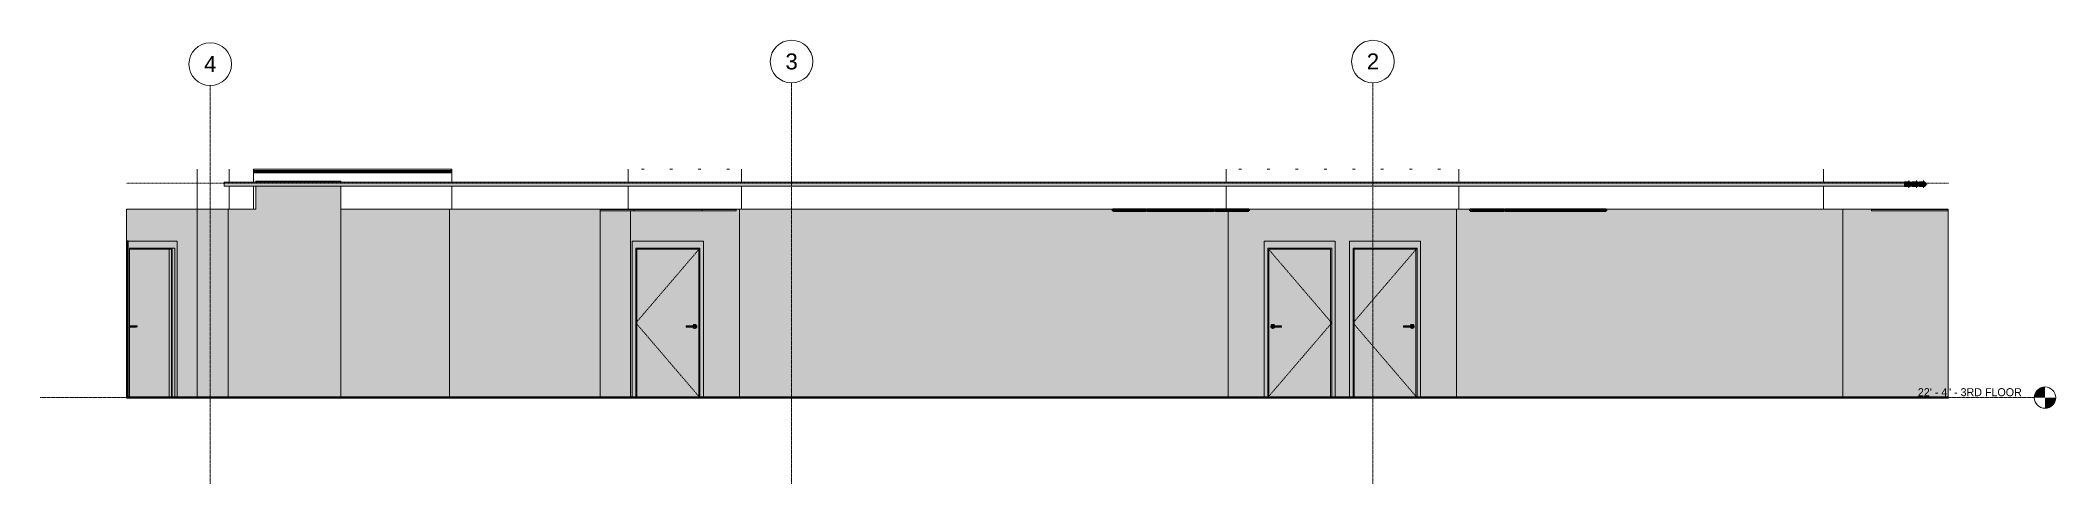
# Model space of a CAD drawing. Header units: inches. Extents: x 10303 to 15970, y 220 to 469.
# Drawn here: x 13576 to 14709, y 220 to 469 of the extents above; entities that cross this region are included whole.
import ezdxf

# ---------------------------------------------------------------- set-up
doc = ezdxf.new("R2010")
doc.units = ezdxf.units.IN
doc.header["$MEASUREMENT"] = 0
for name, pattern in [('Aligning Line 1_8_', [0.25, 0.125, -0.125]), ('Dash 1_16_', [0.125, 0.0625, -0.0625]), ('Grid Line 1_2_', [0.875, 0.5, -0.125, 0.125, -0.125])]:
    doc.linetypes.add(name, pattern=pattern)
for name, color, linetype, lineweight in [('0-2', 254, 'Continuous', 5), ('0-3', 165, 'Continuous', 5), ('0-6', 90, 'Continuous', 5), ('A-CLNG', 13, 'Continuous', 18), ('A-CLNG-1', 13, 'Continuous', 60), ('A-CLNG-2', 13, 'Continuous', 5), ('A-DOOR', 31, 'Continuous', 18), ('A-DOOR-1', 31, 'Dash 1_16_', 9), ('A-DOOR-2', 31, 'Continuous', 9), ('A-DOOR-FRAM', 31, 'Continuous', 9), ('A-DOOR-FRAM-1', 31, 'Continuous', 18), ('A-DOOR-FRAM-2', 31, 'Continuous', 30), ('A-FLOR-1', 250, 'Continuous', 60), ('A-FLOR-LEVL', 51, 'Continuous', 9), ('A-FLOR-LEVL-1', 51, 'Grid Line 1_2_', 9), ('A-FLOR-LEVL-2', 9, 'Continuous', 9), ('A-FLOR-LEVL-3', 147, 'Continuous', 9), ('A-FLOR-PATT-1', 253, 'Continuous', 9), ('A-ROOF-1', 7, 'Continuous', 18), ('A-WALL', 113, 'Continuous', 18), ('G-ANNO-SYMB-1', 9, 'Aligning Line 1_8_', 9), ('I-WALL', 2, 'Continuous', 18), ('I-WALL-1', 2, 'Continuous', 5), ('P-PIPE', 3, 'Continuous', 9), ('P-PIPE-1', 3, 'Continuous', 5), ('P-PIPE-CNTR', 3, 'Continuous', 9), ('S-BEAM', 12, 'Continuous', 9), ('S-GRID-1', 1, 'Grid Line 1_2_', 9), ('S-GRID-IDEN', 1, 'Continuous', 9), ('S-GRID-IDEN-1', 147, 'Continuous', 9)]:
    doc.layers.add(name, color=color, linetype=linetype, lineweight=lineweight)
doc.styles.add('Arial', font='arial.ttf', dxfattribs={"height": 9})
doc.styles.add('Century Gothic', font='ufonts.com_century-gothic.ttf', dxfattribs={"height": 4.5})

# ---------------------------------------------------------------- blocks, each defined once
blk = doc.blocks.new('Level - Level Head - Circle-V17-Elevation 14 - a')
at = {"layer": 'A-FLOR-LEVL'}
h = blk.add_hatch(color=256, dxfattribs=at)
edge = h.paths.add_edge_path(flags=0)
edge.add_line((3532.3, 268), (3526.3, 268))
edge.add_arc((3532.3, 268), 6, 90, 180, ccw=False)
edge.add_line((3532.3, 274), (3532.3, 268))
h = blk.add_hatch(color=256, dxfattribs=at)
edge = h.paths.add_edge_path(flags=0)
edge.add_line((3532.3, 262), (3532.3, 268))
edge.add_line((3532.3, 268), (3538.3, 268))
edge.add_arc((3532.3, 268), 6, -90, 0, ccw=False)
at = {"layer": 'A-FLOR-LEVL-2'}
blk.add_circle((3532.3, 268), 6, dxfattribs=at)
blk = doc.blocks.new('CTR - 2nd Phase_rvt-3-Elevation 14 - a')
at = {"layer": 'A-FLOR-LEVL-1'}
blk.add_line((2404.7, 268), (3526.3, 268), dxfattribs=at)
at = {"layer": 'G-ANNO-SYMB-1'}
blk.add_line((2453.1, 388.6), (3478, 388.6), dxfattribs=at)
at = {"layer": '0-2'}
blk.add_blockref('Level - Level Head - Circle-V17-Elevation 14 - a', (0, 0), dxfattribs=at)
at = {"layer": 'A-FLOR-LEVL', "insert": (3460.8, 273.3), "char_height": 4.5, "width": 72.568, "attachment_point": 1, "style": 'Century Gothic'}
blk.add_mtext('22\' - 4" - 3RD FLOOR', dxfattribs=at)
blk = doc.blocks.new('Level - Level Head - Circle-V18-Elevation 14 - a')
at = {"layer": 'A-FLOR-LEVL'}
h = blk.add_hatch(color=256, dxfattribs=at)
edge = h.paths.add_edge_path(flags=0)
edge.add_line((3532.3, 268), (3526.3, 268))
edge.add_arc((3532.3, 268), 6, 90, 180, ccw=False)
edge.add_line((3532.3, 274), (3532.3, 268))
h = blk.add_hatch(color=256, dxfattribs=at)
edge = h.paths.add_edge_path(flags=0)
edge.add_line((3532.3, 262), (3532.3, 268))
edge.add_line((3532.3, 268), (3538.3, 268))
edge.add_arc((3532.3, 268), 6, 270, 360, ccw=False)
at = {"layer": 'A-FLOR-LEVL-3'}
blk.add_circle((3532.3, 268), 6, dxfattribs=at)
blk = doc.blocks.new('CTR - 1st Phase - Unit Layouts_rvt-3-Elevation 14 - a')
at = {"layer": 'A-FLOR-LEVL-1'}
blk.add_line((2404.7, 268), (3526.3, 268), dxfattribs=at)
at = {"layer": '0-3'}
blk.add_blockref('Level - Level Head - Circle-V18-Elevation 14 - a', (0, 0), dxfattribs=at)
at = {"layer": 'A-FLOR-LEVL', "insert": (3460.8, 273.3), "char_height": 4.5, "width": 72.568, "attachment_point": 1, "style": 'Century Gothic'}
blk.add_mtext('22\' - 4" - 3RD FLOOR', dxfattribs=at)
blk = doc.blocks.new('Grid - Grid Head - Circle-50561-Elevation 14 - a')
at = {"layer": 'S-GRID-IDEN-1'}
for start, end in [(0, 180), (180, 360)]:
    blk.add_arc((3154.3, 456.9), 12, start, end, dxfattribs=at)
blk = doc.blocks.new('CTR - 1st Phase - Shell_rvt-3-Elevation 14 - a')
at = {"layer": 'A-FLOR-PATT-1'}
h = blk.add_hatch(dxfattribs=at)
h.set_pattern_fill('FP_8', color=256, style=0, pattern_type=2)
h.set_pattern_definition([(0, (3144.729, 0), (15.36, 3.84), [0.634, -10.886, 0.634, -10.886, -61.44]), (0, (3144.729, 0), (15.36, 3.84), [-23.04, 0.634, -22.406, 0.634, -10.886, -26.88]), (0, (3144.729, 0), (15.36, 3.84), [-57.6, 0.634, -7.046, 0.634, -18.566]), (120, (3150.489, 1.92), (-11.005538, 11.38215), [0.634, -10.886, 0.634, -10.886, -61.44]), (120, (3150.489, 1.92), (-11.005538, 11.38215), [-23.04, 0.634, -22.406, 0.634, -10.886, -26.88]), (120, (3150.489, 1.92), (-11.005538, 11.38215), [-57.6, 0.634, -7.046, 0.634, -18.566]), (240, (3152.409, 9.6), (-4.354462, -15.22215), [0.634, -10.886, 0.634, -10.886, -61.44]), (240, (3152.409, 9.6), (-4.354462, -15.22215), [-23.04, 0.634, -22.406, 0.634, -10.886, -26.88]), (240, (3152.409, 9.6), (-4.354462, -15.22215), [-57.6, 0.634, -7.046, 0.634, -18.566])])
h.paths.add_polyline_path([(2837.4, 268), (3478, 268), (3478, 268), (2453.1, 268), (2453.1, 268), (2797.9, 268)], flags=0)
at = {"layer": 'A-FLOR-1'}
blk.add_line((3478, 268), (2453.1, 268), dxfattribs=at)
at = {"layer": 'A-FLOR-LEVL-1'}
blk.add_line((2404.7, 268), (3526.3, 268), dxfattribs=at)
at = {"layer": 'A-ROOF-1'}
for p, q in [((2493, 373.9), (2493, 396.5)), ((2510.9, 396.5), (2510.9, 389.2)), ((2510.9, 386.8), (2510.9, 373.9)), ((2524.7, 396.5), (2524.7, 389.2)), ((2524.7, 386.8), (2524.7, 373.9)), ((2636.2, 389.2), (2636.2, 396.5)), ((2636.2, 373.9), (2636.2, 386.8)), ((2735.4, 389.2), (2735.4, 396.5)), ((2735.4, 373.9), (2735.4, 386.8)), ((2799.1, 389.2), (2799.1, 396.5)), ((2799.1, 373.9), (2799.1, 386.8)), ((3071.7, 389.2), (3071.7, 396.5)), ((3071.7, 373.9), (3071.7, 386.8)), ((3202.6, 389.2), (3202.6, 396.5)), ((3202.6, 373.9), (3202.6, 386.8)), ((3407.7, 389.2), (3407.7, 396.5)), ((3407.7, 374), (3407.7, 386.8))]:
    blk.add_line(p, q, dxfattribs=at)
at = {"layer": 'S-GRID-1'}
for p, q in [((2500.3, 219.6), (2500.3, 443.4)), ((2827.3, 219.6), (2827.3, 444.9)), ((3154.3, 219.6), (3154.3, 444.9))]:
    blk.add_line(p, q, dxfattribs=at)
at = {"layer": '0-3'}
for name, p in [('Grid - Grid Head - Circle-50561-Elevation 14 - a', (-654, -1.4)), ('Grid - Grid Head - Circle-50561-Elevation 14 - a', (-327, 0)), ('Grid - Grid Head - Circle-50561-Elevation 14 - a', (0, 0)), ('Level - Level Head - Circle-V18-Elevation 14 - a', (0, 0))]:
    blk.add_blockref(name, p, dxfattribs=at)
at = {"layer": 'A-FLOR-LEVL', "insert": (3460.8, 273.3), "char_height": 4.5, "width": 72.568, "attachment_point": 1, "style": 'Century Gothic'}
blk.add_mtext('22\' - 4" - 3RD FLOOR', dxfattribs=at)
at = {"layer": 'S-GRID-IDEN', "char_height": 9, "width": 8.484, "attachment_point": 1, "style": 'Arial'}
for s, insert in [('4', (2496.8, 460.1)), ('3', (2823.8, 461.5)), ('2', (3150.8, 461.5))]:
    blk.add_mtext(s, dxfattribs=dict(at, insert=insert))
blk = doc.blocks.new('CTR - 1st Phase -Stairs _ Elevators_rvt-3-Elevation 14 - a')
at = {"layer": 'A-FLOR-LEVL-1'}
blk.add_line((2404.7, 268), (3526.3, 268), dxfattribs=at)
at = {"layer": '0-3'}
blk.add_blockref('Level - Level Head - Circle-V18-Elevation 14 - a', (0, 0), dxfattribs=at)
at = {"layer": 'A-FLOR-LEVL', "insert": (3460.8, 273.3), "char_height": 4.5, "width": 72.568, "attachment_point": 1, "style": 'Century Gothic'}
blk.add_mtext('22\' - 4" - 3RD FLOOR', dxfattribs=at)
blk = doc.blocks.new('HOLLOW METAL - UNIT DOOR-1759144-Elevation 14 - a')
at = {"layer": 'A-DOOR'}
for points in [[(2477.1, 268), (2477.1, 351.4), (2454.8, 351.4), (2454.8, 308.8), (2454.9, 308.6), (2455, 308.4), (2459, 308.4), (2459, 308.3), (2459.1, 308.3), (2459.2, 308.1), (2459.2, 307.9), (2459.1, 307.7), (2459, 307.7), (2459, 307.6), (2458.9, 307.6), (2455, 307.6), (2454.9, 307.4), (2454.8, 307.1), (2454.8, 268)], [(2454.8, 308), (2454.8, 308), (2454.9, 308.2), (2455, 308.3), (2455.1, 308.4), (2455, 308.4), (2454.8, 308.4), (2454.8, 308)], [(2455.1, 307.6), (2455, 307.6), (2455, 307.7), (2454.9, 307.7), (2454.9, 307.9), (2454.8, 308), (2454.8, 308), (2454.8, 307.6), (2455.1, 307.6)], [(2455.1, 307.6), (2455.2, 307.6), (2455.5, 307.6), (2455.8, 307.6), (2456.1, 307.6), (2456.1, 307.7), (2456.2, 307.7), (2456.2, 307.9), (2456.2, 308), (2454.8, 308), (2454.9, 307.8), (2455, 307.7), (2455.1, 307.6)], [(2455.1, 308), (2456.2, 308), (2456.2, 308.2), (2456.1, 308.3), (2456, 308.4), (2455.9, 308.4), (2455.8, 308.4), (2455.5, 308.4), (2455.3, 308.4), (2455.1, 308.4), (2455, 308.4), (2455, 308.3), (2454.9, 308.3), (2454.9, 308.1), (2454.9, 308), (2455.1, 308)], [(2459.2, 308), (2459.2, 308), (2459.1, 308.2), (2459, 308.3), (2459, 308.4), (2458.9, 308.4), (2456, 308.4), (2456.1, 308.3), (2456.2, 308.3), (2456.2, 308.1), (2456.2, 308), (2457.1, 308)], [(2456.2, 307.6), (2459, 307.6), (2459, 307.7), (2459.1, 307.7), (2459.2, 307.9), (2459.2, 308), (2456.2, 308), (2456.2, 307.8), (2456.1, 307.7), (2456, 307.6), (2456, 307.6), (2456.2, 307.6)]]:
    blk.add_hatch(color=256, dxfattribs=at).paths.add_polyline_path(points, flags=0)
h = blk.add_hatch(color=256, dxfattribs=at)
h.paths.add_polyline_path([(2454.8, 307.2), (2454.8, 307.2), (2454.9, 307.4), (2455, 307.6), (2454.8, 307.6), (2454.8, 307.2)], flags=0)
h.paths.add_polyline_path([(2455, 308.4), (2454.9, 308.6), (2454.8, 308.8), (2454.8, 308.4), (2455, 308.4)], flags=0)
at = {"layer": 'A-DOOR-FRAM-1'}
for points in [[(2453.2, 268), (2453.2, 356), (2453.1, 356), (2453.1, 268)], [(2481.2, 268), (2481.7, 268), (2481.7, 356), (2454.2, 356), (2454.2, 268), (2454.8, 268), (2454.8, 352), (2480.3, 352), (2480.3, 268)], [(2478.5, 268), (2478.9, 268), (2478.9, 352), (2454.8, 352), (2454.8, 351.4), (2478.5, 351.4), (2478.5, 300.1)], [(2478.9, 268), (2480.3, 268), (2480.3, 352), (2478.9, 352), (2478.9, 300.1)], [(2477.6, 268), (2478.5, 268), (2478.5, 351.4), (2477.1, 351.4), (2477.1, 268), (2477.4, 268)]]:
    blk.add_hatch(color=256, dxfattribs=at).paths.add_polyline_path(points, flags=0)
at = {"layer": 'A-DOOR-2'}
for p, q in [((2455.1, 308.4), (2454.8, 308.4)), ((2454.8, 307.6), (2455.1, 307.6)), ((2458.9, 308.4), (2456, 308.4)), ((2456, 307.6), (2458.9, 307.6))]:
    blk.add_line(p, q, dxfattribs=at)
at = {"layer": 'A-DOOR-2', "flags": 128}
for points in [[(2456, 308.4), (2455.6, 308.4), (2455.2, 308.4), (2455.1, 308.4)], [(2455.1, 307.6), (2455.5, 307.6), (2455.9, 307.6), (2456, 307.6)]]:
    blk.add_lwpolyline(points, dxfattribs=at)
at = {"layer": 'A-DOOR-2'}
for centre, major_axis, start_param, end_param in [((2454.2, 308), (0, 1.18), 5.055073, 5.497787), ((2454.2, 308), (0, 1.18), 3.926991, 4.371381), ((2458.9, 308), (0, 0.394), 4.712389, 6.283185), ((2458.9, 308), (0, 0.394), 3.141593, 4.712389)]:
    blk.add_ellipse(centre, major_axis=major_axis, ratio=0.707107, start_param=start_param, end_param=end_param, dxfattribs=at)
at = {"layer": 'A-DOOR-FRAM'}
for p, q in [((2453.2, 356), (2453.1, 356)), ((2481.7, 356), (2454.2, 356)), ((2454.8, 352), (2480.3, 352)), ((2454.8, 268), (2454.8, 352)), ((2478.9, 352), (2478.9, 268)), ((2480.3, 352), (2480.3, 268)), ((2481.7, 356), (2481.7, 268)), ((2454.8, 351.4), (2478.5, 351.4)), ((2477.1, 351.4), (2477.1, 268)), ((2478.5, 351.4), (2478.5, 268))]:
    blk.add_line(p, q, dxfattribs=at)
blk = doc.blocks.new('HOLLOW METAL - UNIT DOOR-V8-Elevation 14 - a')
at = {"layer": 'A-DOOR'}
h = blk.add_hatch(color=256, dxfattribs=at)
h.paths.add_polyline_path([(3095.7, 268), (3130.5, 268), (3130.5, 351.4), (3095.7, 351.4), (3095.7, 281.3)], flags=0)
h.paths.add_polyline_path([(3098, 306.8), (3097.7, 306.9), (3097.4, 307), (3097.1, 307.2), (3097, 307.4), (3096.8, 307.7), (3096.8, 308), (3096.8, 308.3), (3097, 308.6), (3097.1, 308.8), (3097.4, 309), (3097.7, 309.1), (3098, 309.2), (3098.3, 309.1), (3098.6, 309), (3098.8, 308.8), (3099, 308.6), (3099.1, 308.4), (3102.8, 308.4), (3102.8, 307.6), (3099.1, 307.6), (3099, 307.4), (3098.8, 307.1), (3098.6, 307), (3098.3, 306.9)], flags=0)
h = blk.add_hatch(color=256, dxfattribs=at)
h.paths.add_polyline_path([(3097.8, 307.7), (3097.7, 307.9), (3097.7, 308), (3097.7, 308), (3097.7, 308.2), (3097.8, 308.3), (3097.8, 308.3), (3097.7, 308), (3097.8, 307.7)], flags=0)
h.paths.add_polyline_path([(3098, 306.8), (3098.3, 306.9), (3098.6, 307), (3098.8, 307.2), (3099, 307.4), (3099.1, 307.6), (3098, 307.6), (3097.8, 307.7), (3097.8, 307.7), (3097.7, 308), (3097.8, 308.3), (3097.9, 308.4), (3098, 308.4), (3098.2, 308.4), (3098.3, 308.4), (3099.1, 308.4), (3099, 308.6), (3098.8, 308.8), (3098.6, 309), (3098.3, 309.1), (3098, 309.2), (3097.7, 309.1), (3097.4, 309), (3097.1, 308.8), (3097, 308.6), (3096.8, 308.3), (3096.8, 308), (3096.8, 307.7), (3097, 307.4), (3097.1, 307.2), (3097.4, 307), (3097.7, 306.9)], flags=0)
h = blk.add_hatch(color=256, dxfattribs=at)
h.paths.add_polyline_path([(3097.8, 308.3), (3097.7, 308.1), (3097.7, 308.1), (3097.7, 308), (3097.7, 308), (3097.8, 308.3)], flags=0)
h.paths.add_polyline_path([(3098.6, 308), (3098.7, 308), (3098.7, 308.4), (3098.6, 308.4), (3098.1, 308.4), (3098.1, 308.4), (3097.9, 308.4), (3097.8, 308.3), (3097.8, 308.3), (3097.7, 308), (3098.5, 308)], flags=0)
for points in [[(3098.1, 307.6), (3098.3, 307.6), (3098.7, 307.6), (3098.7, 308), (3097.7, 308), (3097.7, 307.9), (3097.8, 307.7), (3097.8, 307.7), (3097.9, 307.6), (3098, 307.6)], [(3098.7, 308), (3102.8, 308), (3102.8, 308.4), (3098.7, 308.4), (3098.7, 308.1)], [(3099.6, 307.6), (3102.8, 307.6), (3102.8, 308), (3098.7, 308), (3098.7, 307.6), (3099.3, 307.6)]]:
    blk.add_hatch(color=256, dxfattribs=at).paths.add_polyline_path(points, flags=0)
at = {"layer": 'A-DOOR-FRAM-1'}
for points in [[(3093.6, 268), (3095.1, 268), (3095.1, 352), (3131.1, 352), (3131.1, 268), (3133.1, 268), (3133.1, 356), (3093.1, 356), (3093.1, 268)], [(3095.7, 268), (3095.7, 351.4), (3130.5, 351.4), (3130.5, 268), (3131.1, 268), (3131.1, 352), (3095.1, 352), (3095.1, 268)]]:
    blk.add_hatch(color=256, dxfattribs=at).paths.add_polyline_path(points, flags=0)
at = {"layer": 'A-DOOR-1'}
for p, q in [((3095.1, 352), (3131.1, 310)), ((3131.1, 310), (3095.1, 268))]:
    blk.add_line(p, q, dxfattribs=at)
at = {"layer": 'A-DOOR-2'}
for p, q in [((3102.8, 308.4), (3098.7, 308.4)), ((3098.7, 307.6), (3102.8, 307.6)), ((3102.8, 308.4), (3102.8, 308)), ((3102.8, 308), (3102.8, 307.6))]:
    blk.add_line(p, q, dxfattribs=at)
at = {"layer": 'A-DOOR-2', "flags": 128}
for points in [[(3098.7, 308.4), (3098.3, 308.4), (3098.1, 308.4), (3098.1, 308.4)], [(3098.1, 307.6), (3098.2, 307.6), (3098.6, 307.6), (3098.7, 307.6)]]:
    blk.add_lwpolyline(points, dxfattribs=at)
at = {"layer": 'A-DOOR-2'}
for start, end in [(19.6343, 180), (180, 340.4367)]:
    blk.add_arc((3098, 308), 1.18, start, end, dxfattribs=at)
at = {"layer": 'A-DOOR-FRAM'}
for p, q in [((3133.1, 356), (3093.1, 356)), ((3093.1, 356), (3093.1, 268)), ((3095.1, 352), (3131.1, 352)), ((3095.1, 268), (3095.1, 352)), ((3131.1, 352), (3131.1, 268)), ((3133.1, 356), (3133.1, 268)), ((3095.7, 351.4), (3130.5, 351.4)), ((3095.7, 268), (3095.7, 351.4)), ((3130.5, 351.4), (3130.5, 268))]:
    blk.add_line(p, q, dxfattribs=at)
blk = doc.blocks.new('HOLLOW METAL - UNIT DOOR-1758958-Elevation 14 - a')
at = {"layer": 'A-DOOR'}
h = blk.add_hatch(color=256, dxfattribs=at)
h.paths.add_polyline_path([(3178.5, 268), (3178.5, 351.4), (3143.7, 351.4), (3143.7, 268), (3157.7, 268)], flags=0)
h.paths.add_polyline_path([(3176.3, 306.8), (3176, 306.9), (3175.7, 307), (3175.4, 307.2), (3175.2, 307.4), (3175.2, 307.6), (3171.4, 307.6), (3171.4, 308.4), (3175.2, 308.4), (3175.2, 308.6), (3175.4, 308.8), (3175.7, 309), (3176, 309.1), (3176.3, 309.2), (3176.6, 309.1), (3176.9, 309), (3177.1, 308.8), (3177.3, 308.6), (3177.4, 308.3), (3177.5, 308), (3177.4, 307.7), (3177.3, 307.4), (3177.1, 307.1), (3176.9, 307), (3176.6, 306.9)], flags=0)
for points in [[(3173.7, 308), (3175.6, 308), (3175.6, 308.4), (3171.4, 308.4), (3171.4, 308)], [(3175.1, 307.6), (3175.6, 307.6), (3175.6, 308), (3171.4, 308), (3171.4, 307.6), (3175.1, 307.6)], [(3176.3, 306.8), (3176.6, 306.9), (3176.9, 307), (3177.1, 307.2), (3177.3, 307.4), (3177.4, 307.7), (3177.5, 308), (3177.4, 308.3), (3177.3, 308.6), (3177.1, 308.8), (3176.9, 309), (3176.6, 309.1), (3176.3, 309.2), (3176, 309.1), (3175.7, 309), (3175.4, 308.8), (3175.2, 308.6), (3175.2, 308.4), (3176.2, 308.4), (3176.2, 308.4), (3176.3, 308.4), (3176.4, 308.3), (3176.5, 308.2), (3176.5, 308.1), (3176.6, 308.1), (3176.6, 308), (3176.5, 307.8), (3176.5, 307.7), (3176.4, 307.7), (3176.3, 307.6), (3176.2, 307.6), (3176.1, 307.6), (3176, 307.6), (3175.2, 307.6), (3175.2, 307.4), (3175.5, 307.1), (3175.7, 307), (3176, 306.9)], [(3175.6, 308), (3176.6, 308), (3176.5, 308.2), (3176.5, 308.3), (3176.4, 308.3), (3176.3, 308.4), (3176.3, 308.4), (3176.1, 308.4), (3176, 308.4), (3175.6, 308.4), (3175.6, 308.1)]]:
    blk.add_hatch(color=256, dxfattribs=at).paths.add_polyline_path(points, flags=0)
h = blk.add_hatch(color=256, dxfattribs=at)
h.paths.add_polyline_path([(3176.4, 307.7), (3176.5, 307.9), (3176.6, 307.9), (3176.6, 308), (3176.5, 308), (3176.5, 307.7)], flags=0)
h.paths.add_polyline_path([(3175.6, 307.6), (3175.6, 307.6), (3176.3, 307.6), (3176.4, 307.7), (3176.4, 307.7), (3176.5, 308), (3175.6, 308), (3175.6, 307.6)], flags=0)
at = {"layer": 'A-DOOR-FRAM-1'}
for points in [[(3179.1, 268), (3181.1, 268), (3181.1, 356), (3141.1, 356), (3141.1, 268), (3143.1, 268), (3143.1, 352), (3179.1, 352), (3179.1, 300.1)], [(3143.1, 268), (3143.7, 268), (3143.7, 351.4), (3178.5, 351.4), (3178.5, 268), (3179.1, 268), (3179.1, 352), (3143.1, 352), (3143.1, 300.1)]]:
    blk.add_hatch(color=256, dxfattribs=at).paths.add_polyline_path(points, flags=0)
at = {"layer": 'A-DOOR-1'}
for p, q in [((3179.1, 352), (3143.1, 310)), ((3143.1, 310), (3179.1, 268))]:
    blk.add_line(p, q, dxfattribs=at)
at = {"layer": 'A-DOOR-2'}
for p, q in [((3175.6, 308.4), (3171.4, 308.4)), ((3171.4, 308), (3171.4, 308.4)), ((3171.4, 307.6), (3171.4, 308)), ((3171.4, 307.6), (3175.6, 307.6))]:
    blk.add_line(p, q, dxfattribs=at)
at = {"layer": 'A-DOOR-2', "flags": 128}
for points in [[(3176.2, 308.4), (3176, 308.4), (3175.6, 308.4), (3175.6, 308.4)], [(3175.6, 307.6), (3176, 307.6), (3176.2, 307.6), (3176.2, 307.6)]]:
    blk.add_lwpolyline(points, dxfattribs=at)
at = {"layer": 'A-DOOR-2'}
for start, end in [(0, 160.3657), (199.5633, 0)]:
    blk.add_arc((3176.3, 308), 1.18, start, end, dxfattribs=at)
at = {"layer": 'A-DOOR-FRAM'}
for p, q in [((3141.1, 268), (3141.1, 356)), ((3181.1, 356), (3141.1, 356)), ((3143.1, 268), (3143.1, 352)), ((3143.1, 352), (3179.1, 352)), ((3179.1, 352), (3179.1, 268)), ((3181.1, 268), (3181.1, 356)), ((3143.7, 268), (3143.7, 351.4)), ((3143.7, 351.4), (3178.5, 351.4)), ((3178.5, 351.4), (3178.5, 268))]:
    blk.add_line(p, q, dxfattribs=at)
blk = doc.blocks.new('HOLLOW METAL - UNIT DOOR-2058840-Elevation 14 - a')
at = {"layer": 'A-DOOR'}
h = blk.add_hatch(color=256, dxfattribs=at)
h.paths.add_polyline_path([(2740.3, 268), (2775.1, 268), (2775.1, 351.4), (2740.3, 351.4), (2740.3, 300.1)], flags=0)
h.paths.add_polyline_path([(2772.8, 306.8), (2772.5, 306.9), (2772.3, 307), (2772, 307.2), (2771.8, 307.4), (2771.7, 307.6), (2768, 307.6), (2768, 308.4), (2771.7, 308.4), (2771.8, 308.6), (2772, 308.8), (2772.3, 309), (2772.5, 309.1), (2772.8, 309.2), (2773.1, 309.1), (2773.4, 309), (2773.7, 308.8), (2773.9, 308.6), (2774, 308.3), (2774, 308), (2774, 307.7), (2773.9, 307.4), (2773.7, 307.2), (2773.4, 306.9), (2773.1, 306.9)], flags=0)
for points in [[(2772.2, 308), (2772.2, 308.4), (2768, 308.4), (2768, 308), (2771.7, 308)], [(2771.7, 307.6), (2772.2, 307.6), (2772.2, 308), (2768, 308), (2768, 307.6), (2771.7, 307.6)], [(2773, 308), (2773.1, 308), (2773.1, 308.2), (2773, 308.3), (2773, 308.3), (2772.9, 308.4), (2772.8, 308.4), (2772.7, 308.4), (2772.5, 308.4), (2772.2, 308.4), (2772.2, 308), (2773, 308)]]:
    blk.add_hatch(color=256, dxfattribs=at).paths.add_polyline_path(points, flags=0)
h = blk.add_hatch(color=256, dxfattribs=at)
h.paths.add_polyline_path([(2773, 308.3), (2773.1, 308.1), (2773.1, 308.1), (2773.1, 308), (2773.1, 307.9), (2773, 307.7), (2773, 307.8), (2773.1, 308), (2773, 308.3)], flags=0)
h.paths.add_polyline_path([(2772.8, 306.8), (2773.1, 306.9), (2773.4, 307), (2773.7, 307.2), (2773.9, 307.4), (2774, 307.7), (2774, 308), (2774, 308.3), (2773.9, 308.6), (2773.7, 308.8), (2773.4, 309.1), (2773.1, 309.1), (2772.8, 309.2), (2772.5, 309.1), (2772.3, 309), (2772, 308.8), (2771.8, 308.6), (2771.8, 308.4), (2772.8, 308.4), (2772.7, 308.4), (2772.9, 308.4), (2773, 308.3), (2773, 308.3), (2773.1, 308), (2773, 307.7), (2772.9, 307.6), (2772.8, 307.6), (2772.6, 307.6), (2772.6, 307.6), (2771.7, 307.6), (2771.8, 307.4), (2772, 307.1), (2772.3, 307), (2772.5, 306.9)], flags=0)
h = blk.add_hatch(color=256, dxfattribs=at)
h.paths.add_polyline_path([(2773, 307.7), (2773.1, 307.9), (2773.1, 308), (2773.1, 308), (2773.1, 308), (2773, 307.7)], flags=0)
h.paths.add_polyline_path([(2772.2, 307.6), (2772.2, 307.6), (2772.8, 307.6), (2773, 307.7), (2773, 307.7), (2773.1, 308), (2772.2, 308), (2772.2, 307.6)], flags=0)
at = {"layer": 'A-DOOR-FRAM-1'}
for points in [[(2739.7, 268), (2739.7, 352), (2775.7, 352), (2775.7, 268), (2777.7, 268), (2777.7, 356), (2737.7, 356), (2737.7, 268)], [(2740.3, 268), (2740.3, 351.4), (2775.1, 351.4), (2775.1, 268), (2775.7, 268), (2775.7, 352), (2739.7, 352), (2739.7, 268)]]:
    blk.add_hatch(color=256, dxfattribs=at).paths.add_polyline_path(points, flags=0)
at = {"layer": 'A-DOOR-1'}
for p, q in [((2775.7, 352), (2739.7, 310)), ((2739.7, 310), (2775.7, 268))]:
    blk.add_line(p, q, dxfattribs=at)
at = {"layer": 'A-DOOR-2'}
for p, q in [((2772.2, 308.4), (2768, 308.4)), ((2768, 308), (2768, 308.4)), ((2768, 307.6), (2768, 308)), ((2768, 307.6), (2772.2, 307.6))]:
    blk.add_line(p, q, dxfattribs=at)
at = {"layer": 'A-DOOR-2', "flags": 128}
for points in [[(2772.7, 308.4), (2772.6, 308.4), (2772.2, 308.4), (2772.2, 308.4)], [(2772.2, 307.6), (2772.6, 307.6), (2772.7, 307.6), (2772.7, 307.6)]]:
    blk.add_lwpolyline(points, dxfattribs=at)
at = {"layer": 'A-DOOR-2'}
for start, end in [(0, 160.3657), (199.5633, 0)]:
    blk.add_arc((2772.8, 308), 1.18, start, end, dxfattribs=at)
at = {"layer": 'A-DOOR-FRAM'}
for p, q in [((2739.7, 268), (2739.7, 352)), ((2739.7, 352), (2775.7, 352)), ((2775.7, 352), (2775.7, 268)), ((2740.3, 268), (2740.3, 351.4)), ((2740.3, 351.4), (2775.1, 351.4)), ((2775.1, 351.4), (2775.1, 268))]:
    blk.add_line(p, q, dxfattribs=at)
blk = doc.blocks.new('HOLLOW METAL - UNIT DOOR-V9-Elevation 14 - a')
at = {"layer": 'A-DOOR-2'}
h = blk.add_hatch(dxfattribs=at)
h.set_pattern_fill('FP_9', color=256, style=0, pattern_type=2)
h.set_pattern_definition([(45, (3144.729, 0), (-3.18198, 3.18198), [])])
h.paths.add_polyline_path([(2453.2, 268), (2454.2, 268), (2454.2, 356), (2453.2, 356), (2453.2, 300.1)], flags=0)
at = {"layer": 'A-DOOR-FRAM-2'}
for p, q in [((2454.2, 356), (2453.2, 356)), ((2453.2, 356), (2453.2, 268)), ((2454.2, 268), (2454.2, 356)), ((2453.2, 268), (2454.2, 268))]:
    blk.add_line(p, q, dxfattribs=at)
blk = doc.blocks.new('Elbow - PVC - Sch 40 - Standard-2079255-Elevation 14 - a')
at = {"layer": 'P-PIPE'}
for points in [[(3462, 388), (3462.6, 388), (3462.6, 389.3), (3461.5, 389.3), (3461.5, 388)], [(3462, 386.7), (3462.6, 386.7), (3462.6, 388), (3461.5, 388), (3461.5, 386.7)], [(3462.6, 388), (3462.7, 388), (3462.7, 388.3), (3462.9, 388.7), (3463, 389), (3463.3, 389.2), (3463.7, 389.3), (3463.9, 389.3), (3462.8, 389.3), (3462.6, 389.3), (3462.6, 388)], [(3464, 386.7), (3463.6, 386.7), (3463.3, 386.8), (3463, 387.1), (3462.8, 387.4), (3462.7, 387.7), (3462.6, 388), (3462.6, 388), (3462.6, 386.7), (3464, 386.7)]]:
    blk.add_hatch(color=256, dxfattribs=at).paths.add_polyline_path(points, flags=0)
h = blk.add_hatch(color=256, dxfattribs=at)
h.paths.add_polyline_path([(3464, 386.7), (3464.3, 386.7), (3464.7, 386.9), (3465, 387), (3465.2, 387.4), (3465.3, 387.7), (3465.3, 388), (3465.3, 388.3), (3465.1, 388.7), (3465, 389), (3464.6, 389.2), (3464.3, 389.3), (3464, 389.3), (3463.7, 389.3), (3463.3, 389.1), (3463, 389), (3462.8, 388.7), (3462.7, 388.3), (3462.7, 388), (3462.7, 387.7), (3462.9, 387.3), (3463, 387), (3463.4, 386.8), (3463.7, 386.7), (3464, 386.7)], flags=0)
h.paths.add_polyline_path([(3464, 386.8), (3463.7, 386.9), (3463.4, 387), (3463.2, 387.2), (3463, 387.4), (3462.9, 387.7), (3462.8, 388), (3462.9, 388.3), (3463, 388.6), (3463.2, 388.8), (3463.4, 389), (3463.7, 389.1), (3464, 389.2), (3464.3, 389.1), (3464.6, 389), (3464.8, 388.8), (3465, 388.6), (3465.1, 388.3), (3465.2, 388), (3465.1, 387.7), (3465, 387.4), (3464.8, 387.2), (3464.6, 387), (3464.3, 386.9), (3464, 386.8)], flags=0)
for p, q in [((3462.6, 389.3), (3461.5, 389.3)), ((3461.5, 388), (3461.5, 389.3)), ((3461.5, 386.7), (3461.5, 388)), ((3461.5, 386.7), (3462.6, 386.7))]:
    blk.add_line(p, q, dxfattribs=at)
at = {"layer": 'P-PIPE', "flags": 128}
for points in [[(3462.6, 389.3), (3462.7, 389.3), (3462.7, 389.3), (3462.8, 389.3), (3462.8, 389.3), (3462.9, 389.3), (3463, 389.3), (3463, 389.3), (3463.1, 389.3), (3463.1, 389.3), (3463.2, 389.3), (3463.2, 389.3), (3463.3, 389.3), (3463.3, 389.3), (3463.4, 389.3), (3463.4, 389.3), (3463.4, 389.3), (3463.5, 389.3), (3463.5, 389.3), (3463.6, 389.3), (3463.6, 389.3), (3463.6, 389.3), (3463.7, 389.3), (3463.7, 389.3), (3463.8, 389.3), (3463.8, 389.3), (3463.8, 389.3), (3463.8, 389.3), (3463.9, 389.3), (3463.9, 389.3), (3463.9, 389.3), (3463.9, 389.3), (3463.9, 389.3), (3464, 389.3), (3464, 389.3), (3464, 389.3), (3464, 389.3), (3464, 389.3), (3464, 389.3), (3464, 389.3), (3464, 389.3)], [(3464, 386.7), (3464, 386.7), (3464, 386.7), (3464, 386.7), (3464, 386.7), (3464, 386.7), (3464, 386.7), (3463.9, 386.7), (3463.9, 386.7), (3463.9, 386.7), (3463.9, 386.7), (3463.9, 386.7), (3463.8, 386.7), (3463.8, 386.7), (3463.8, 386.7), (3463.8, 386.7), (3463.7, 386.7), (3463.7, 386.7), (3463.7, 386.7), (3463.6, 386.7), (3463.6, 386.7), (3463.5, 386.7), (3463.5, 386.7), (3463.5, 386.7), (3463.4, 386.7), (3463.4, 386.7), (3463.3, 386.7), (3463.3, 386.7), (3463.2, 386.7), (3463.2, 386.7), (3463.1, 386.7), (3463.1, 386.7), (3463, 386.7), (3463, 386.7), (3462.9, 386.7), (3462.9, 386.7), (3462.8, 386.7), (3462.7, 386.7), (3462.7, 386.7), (3462.6, 386.7), (3462.6, 386.7)], [(3464, 389.3), (3464.1, 389.3), (3464.1, 389.3), (3464.2, 389.3), (3464.2, 389.3), (3464.3, 389.3), (3464.3, 389.3), (3464.4, 389.3), (3464.4, 389.3), (3464.5, 389.3), (3464.5, 389.2), (3464.6, 389.2), (3464.6, 389.2), (3464.7, 389.2), (3464.7, 389.1), (3464.8, 389.1), (3464.8, 389.1), (3464.8, 389), (3464.9, 389), (3464.9, 389), (3465, 388.9), (3465, 388.9), (3465, 388.9), (3465.1, 388.8), (3465.1, 388.8), (3465.1, 388.7), (3465.2, 388.7), (3465.2, 388.6), (3465.2, 388.6), (3465.2, 388.5), (3465.3, 388.5), (3465.3, 388.4), (3465.3, 388.4), (3465.3, 388.3), (3465.3, 388.3), (3465.3, 388.2), (3465.3, 388.2), (3465.3, 388.1), (3465.3, 388.1), (3465.3, 388), (3465.3, 388)], [(3465.3, 388), (3465.3, 387.9), (3465.3, 387.9), (3465.3, 387.8), (3465.3, 387.8), (3465.3, 387.7), (3465.3, 387.7), (3465.3, 387.6), (3465.3, 387.6), (3465.3, 387.5), (3465.2, 387.5), (3465.2, 387.4), (3465.2, 387.4), (3465.2, 387.3), (3465.1, 387.3), (3465.1, 387.2), (3465.1, 387.2), (3465, 387.2), (3465, 387.1), (3465, 387.1), (3464.9, 387), (3464.9, 387), (3464.9, 387), (3464.8, 386.9), (3464.8, 386.9), (3464.7, 386.9), (3464.7, 386.8), (3464.6, 386.8), (3464.6, 386.8), (3464.5, 386.8), (3464.5, 386.7), (3464.4, 386.7), (3464.4, 386.7), (3464.3, 386.7), (3464.3, 386.7), (3464.2, 386.7), (3464.2, 386.7), (3464.1, 386.7), (3464.1, 386.7), (3464, 386.7), (3464, 386.7)]]:
    blk.add_lwpolyline(points, dxfattribs=at)
at = {"layer": 'P-PIPE'}
for start, end in [(0, 180), (180, 0)]:
    blk.add_arc((3464, 388), 1.34, start, end, dxfattribs=at)
blk = doc.blocks.new('Dimension Lumber - 2x10-2055077-Elevation 14 - a')
at = {"layer": 'S-BEAM'}
blk.add_hatch(color=256, dxfattribs=at).paths.add_polyline_path([(3190.8, 396.5), (3192.3, 396.5), (3192.3, 396.5), (3190.8, 396.5)], flags=0)
for p, q in [((3192.3, 396.5), (3190.8, 396.5)), ((3190.8, 396.5), (3190.8, 396.5)), ((3192.3, 396.5), (3192.3, 396.5))]:
    blk.add_line(p, q, dxfattribs=at)
blk = doc.blocks.new('Dimension Lumber - 2x10-2055079-Elevation 14 - a')
at = {"layer": 'S-BEAM'}
blk.add_hatch(color=256, dxfattribs=at).paths.add_polyline_path([(3078.8, 396.5), (3080.3, 396.5), (3080.3, 396.5), (3078.8, 396.5)], flags=0)
for p, q in [((3080.3, 396.5), (3078.8, 396.5)), ((3078.8, 396.5), (3078.8, 396.5)), ((3080.3, 396.5), (3080.3, 396.5))]:
    blk.add_line(p, q, dxfattribs=at)
blk = doc.blocks.new('Dimension Lumber - 2x10-2069430-Elevation 14 - a')
at = {"layer": 'S-BEAM'}
for points in [[(2524.7, 394.4), (2636.2, 394.4), (2636.2, 394.7), (2524.7, 394.7)], [(2629.2, 394.4), (2636.2, 394.4), (2636.2, 394.4), (2524.7, 394.4), (2524.7, 394.4), (2613.2, 394.4)]]:
    blk.add_hatch(color=256, dxfattribs=at).paths.add_polyline_path(points, flags=0)
blk.add_line((2636.2, 394.4), (2524.7, 394.4), dxfattribs=at)
blk.add_line((2636.2, 394.4), (2524.7, 394.4), dxfattribs=at)
blk = doc.blocks.new('Level - Level Head - Circle-50818-Elevation 14 - a')
at = {"layer": 'A-FLOR-LEVL'}
h = blk.add_hatch(color=256, dxfattribs=at)
edge = h.paths.add_edge_path(flags=0)
edge.add_line((3532.3, 268), (3526.3, 268))
edge.add_arc((3532.3, 268), 6, 90, 180, ccw=False)
edge.add_line((3532.3, 274), (3532.3, 268))
h = blk.add_hatch(color=256, dxfattribs=at)
edge = h.paths.add_edge_path(flags=0)
edge.add_line((3532.3, 262), (3532.3, 268))
edge.add_line((3532.3, 268), (3538.3, 268))
edge.add_arc((3532.3, 268), 6, -90, 0, ccw=False)
blk.add_circle((3532.3, 268), 6, dxfattribs=at)

msp = doc.modelspace()

# ---------------------------------------------------------------- hatches: boundary and pattern name
at = {"layer": 'A-CLNG'}
h = msp.add_hatch(color=256, dxfattribs=at)
h.paths.add_polyline_path([(14178.9, 373.1), (14197.8, 373.1), (14197.8, 373.8), (14178.9, 373.8)], flags=0)
h.paths.add_polyline_path([(14198.1, 373.1), (14236.2, 373.1), (14236.2, 373.8), (14198.1, 373.8)], flags=0)
h.paths.add_polyline_path([(14243.9, 373.1), (14255.4, 373.1), (14255.4, 373.8), (14236.5, 373.8), (14236.5, 373.1)], flags=0)
h = msp.add_hatch(color=256, dxfattribs=at)
h.paths.add_polyline_path([(14399.2, 373.1), (14437.3, 373.1), (14437.3, 373.8), (14399.2, 373.8)], flags=0)
h.paths.add_polyline_path([(14392.7, 373.1), (14398.9, 373.1), (14398.9, 373.8), (14380, 373.8), (14380, 373.1)], flags=0)
h.paths.add_polyline_path([(14456.5, 373.1), (14456.5, 373.8), (14437.6, 373.8), (14437.6, 373.1)], flags=0)
at = {"layer": 'A-CLNG-2'}
for points in [[(13907.7, 373.1), (13909.6, 373.1), (13909.6, 373.8), (13890.6, 373.8), (13890.6, 373.1), (13907.7, 373.1)], [(13912.3, 373.1), (13948, 373.1), (13948, 373.8), (13909.8, 373.8), (13909.8, 373.1)], [(13948.7, 373.1), (13967.2, 373.1), (13967.2, 373.8), (13948.2, 373.8), (13948.2, 373.1)], [(14648.9, 373.1), (14648.9, 373.8), (14605.7, 373.8), (14605.7, 373.1), (14616.9, 373.1)]]:
    msp.add_hatch(color=256, dxfattribs=at).paths.add_polyline_path(points, flags=0)
at = {"layer": 'A-WALL'}
h = msp.add_hatch(color=256, dxfattribs=at)
h.paths.add_polyline_path([(13805.9, 268), (13805.9, 373.9), (13807.1, 373.9), (13807.1, 374), (13744.7, 374), (13744.7, 268), (13752.2, 268)], flags=0)
h.paths.add_polyline_path([(13695.7, 373.9), (13696.9, 373.9), (13696.9, 374), (13695.7, 374), (13695.7, 373.9)], flags=0)
at = {"layer": 'I-WALL'}
h = msp.add_hatch(color=256, dxfattribs=at)
h.paths.add_polyline_path([(13744.7, 268), (13744.7, 386.8), (13696.9, 386.8), (13696.9, 268)], flags=0)
h.paths.add_polyline_path([(13696.9, 389.2), (13744.7, 389.2), (13744.7, 389.7), (13696.9, 389.7)], flags=0)
for points in [[(13624.1, 268), (13624.1, 373.9), (13624.1, 373.9), (13624.1, 268)], [(13681.4, 268), (13681.4, 373.9), (13664, 373.9), (13664, 268)], [(13689.9, 268), (13696.9, 268), (13696.9, 373.9), (13689.9, 373.9), (13689.9, 332.3)], [(13890.6, 268), (13890.6, 373.9), (13811.9, 373.9), (13811.9, 268), (13880.3, 268)]]:
    msp.add_hatch(color=256, dxfattribs=at).paths.add_polyline_path(points, flags=0)
h = msp.add_hatch(color=256, dxfattribs=at)
h.paths.add_polyline_path([(13968.9, 268), (14243.9, 268), (14243.9, 373.1), (14236.5, 373.1), (14236.5, 373.8), (14243.9, 373.8), (14243.9, 373.9), (13968.9, 373.9), (13968.9, 332.3)], flags=0)
h.paths.add_polyline_path([(14232.6, 373.1), (14198.1, 373.1), (14198.1, 373.8), (14236.2, 373.8), (14236.2, 373.1)], flags=0)
h.paths.add_polyline_path([(14178.9, 373.1), (14178.9, 373.8), (14197.8, 373.8), (14197.8, 373.1)], flags=0)
h = msp.add_hatch(color=256, dxfattribs=at)
h.paths.add_polyline_path([(14372.3, 268), (14512.7, 268), (14512.7, 373.9), (14372.3, 373.9), (14372.3, 300.1)], flags=0)
h.paths.add_polyline_path([(14380, 373.1), (14380, 373.8), (14398.9, 373.8), (14398.9, 373.1), (14392.7, 373.1)], flags=0)
h.paths.add_polyline_path([(14424.8, 373.1), (14399.2, 373.1), (14399.2, 373.8), (14437.3, 373.8), (14437.3, 373.1)], flags=0)
h.paths.add_polyline_path([(14456.5, 373.1), (14437.6, 373.1), (14437.6, 373.8), (14456.5, 373.8)], flags=0)
at = {"layer": 'I-WALL-1'}
for points in [[(13664, 268), (13664, 373.9), (13624.1, 373.9), (13624.1, 356), (13652.6, 356), (13652.6, 268)], [(13681.4, 268), (13689.9, 268), (13689.9, 373.9), (13681.4, 373.9), (13681.4, 300.1)], [(13805.9, 268), (13811.9, 268), (13811.9, 373.9), (13805.9, 373.9), (13805.9, 332.3)], [(13970.1, 373.9), (13970.1, 374), (13968.9, 374), (13968.9, 373.9)], [(14264.1, 268), (14264.1, 356), (14304.1, 356), (14304.1, 268), (14312.1, 268), (14312.1, 356), (14352.1, 356), (14352.1, 268), (14372.3, 268), (14372.3, 373.9), (14243.9, 373.9), (14243.9, 373.8), (14255.4, 373.8), (14255.4, 373.1), (14243.9, 373.1), (14243.9, 268)], [(14520.8, 268), (14589.5, 268), (14589.5, 374), (14512.7, 374), (14512.7, 268)], [(14648.9, 268), (14648.9, 373.1), (14605.7, 373.1), (14605.7, 373.8), (14648.9, 373.8), (14648.9, 374), (14589.5, 374), (14589.5, 268)]]:
    msp.add_hatch(color=256, dxfattribs=at).paths.add_polyline_path(points, flags=0)
h = msp.add_hatch(color=256, dxfattribs=at)
h.paths.add_polyline_path([(13890.6, 268), (13907.7, 268), (13907.7, 373.1), (13890.6, 373.1), (13890.6, 300.1)], flags=0)
h.paths.add_polyline_path([(13890.6, 373.8), (13907.7, 373.8), (13907.7, 373.9), (13890.6, 373.9)], flags=0)
h = msp.add_hatch(color=256, dxfattribs=at)
h.paths.add_polyline_path([(13907.7, 268), (13908.7, 268), (13908.7, 356), (13948.7, 356), (13948.7, 268), (13968.9, 268), (13968.9, 374), (13907.7, 374), (13907.7, 373.8), (13909.6, 373.8), (13909.6, 373.1), (13907.7, 373.1), (13907.7, 300.1)], flags=0)
h.paths.add_polyline_path([(13948.7, 373.1), (13948.2, 373.1), (13948.2, 373.8), (13967.2, 373.8), (13967.2, 373.1)], flags=0)
h.paths.add_polyline_path([(13944.3, 373.1), (13909.8, 373.1), (13909.8, 373.8), (13948, 373.8), (13948, 373.1)], flags=0)
at = {"layer": 'P-PIPE'}
for points in [[(14626.7, 386.8), (14627, 386.9), (14627.3, 387), (14627.6, 387.2), (14627.7, 387.4), (14627.9, 387.7), (14627.9, 388), (14627.8, 388.4), (14627.7, 388.6), (14627.6, 388.8), (14627.3, 389), (14627, 389.1), (14626.7, 389.2), (14626.3, 389.1), (14626.1, 389), (14625.9, 388.8), (14625.7, 388.6), (14625.6, 388.3), (14625.5, 388), (14625.6, 387.7), (14625.7, 387.4), (14625.9, 387.2), (14626.1, 387), (14626.4, 386.9), (14626.7, 386.8)], [(14631, 386.8), (14631.3, 386.9), (14631.6, 387), (14631.8, 387.2), (14632, 387.4), (14632.1, 387.7), (14632.2, 388), (14632.1, 388.4), (14632, 388.6), (14631.8, 388.8), (14631.6, 389), (14631.3, 389.1), (14630.9, 389.2), (14630.6, 389.1), (14630.4, 389), (14630.1, 388.8), (14629.9, 388.6), (14629.8, 388.3), (14629.8, 388), (14629.8, 387.7), (14629.9, 387.4), (14630.1, 387.2), (14630.4, 387), (14630.7, 386.9), (14631, 386.8)], [(14635, 386.8), (14635.3, 386.9), (14635.6, 387), (14635.8, 387.2), (14636, 387.4), (14636.1, 387.7), (14636.2, 388), (14636.1, 388.4), (14636, 388.6), (14635.8, 388.8), (14635.6, 389), (14635.3, 389.1), (14634.9, 389.2), (14634.6, 389.1), (14634.4, 389), (14634.1, 388.8), (14633.9, 388.6), (14633.8, 388.3), (14633.8, 388), (14633.8, 387.7), (14633.9, 387.4), (14634.1, 387.2), (14634.4, 387), (14634.7, 386.9), (14634.9, 386.8)]]:
    msp.add_hatch(color=256, dxfattribs=at).paths.add_polyline_path(points, flags=0)
at = {"layer": 'P-PIPE-1'}
for points in [[(14184.5, 388), (14624.2, 388), (14624.2, 389.2), (13679.2, 389.2), (13679.2, 388), (14176.5, 388)], [(14216.6, 386.8), (14624.2, 386.8), (14624.2, 388), (13679.2, 388), (13679.2, 386.8), (14208.6, 386.8)], [(14627.3, 386.8), (14628.4, 386.8), (14628.4, 388), (14628.1, 388), (14628, 387.7), (14627.9, 387.3), (14627.7, 387), (14627.3, 386.8)], [(14628.1, 388), (14628.4, 388), (14628.4, 389.2), (14627.4, 389.2), (14627.4, 389.1), (14627.7, 389), (14627.9, 388.6), (14628, 388.3)], [(14632.3, 388), (14632.4, 388), (14632.4, 389.2), (14631.6, 389.2), (14631.7, 389.1), (14631.9, 389), (14632.2, 388.6), (14632.3, 388.3)], [(14631.6, 386.8), (14632.4, 386.8), (14632.4, 388), (14632.3, 388), (14632.2, 387.6), (14632.1, 387.3), (14631.9, 387), (14631.6, 386.8)]]:
    msp.add_hatch(color=256, dxfattribs=at).paths.add_polyline_path(points, flags=0)

# ---------------------------------------------------------------- linework, layer by layer
at = {"layer": 'A-CLNG'}
for p, q in [((13890.6, 373.8), (13909.6, 373.8)), ((13890.6, 373.8), (13890.6, 373.1)), ((13909.6, 373.1), (13890.6, 373.1)), ((13909.6, 373.1), (13909.6, 373.8)), ((13909.8, 373.8), (13948, 373.8)), ((13909.8, 373.1), (13909.8, 373.8)), ((13948, 373.1), (13909.8, 373.1)), ((13948, 373.1), (13948, 373.8)), ((13948.2, 373.8), (13967.2, 373.8)), ((13948.2, 373.1), (13948.2, 373.8)), ((13967.2, 373.1), (13948.2, 373.1)), ((13967.2, 373.1), (13967.2, 373.8)), ((14605.7, 373.8), (14648.9, 373.8)), ((14605.7, 373.1), (14605.7, 373.8)), ((14648.9, 373.1), (14605.7, 373.1))]:
    msp.add_line(p, q, dxfattribs=at)
at = {"layer": 'A-CLNG-1'}
for p, q in [((14197.8, 373.8), (14178.9, 373.8)), ((14178.9, 373.8), (14178.9, 373.1)), ((14178.9, 373.1), (14197.8, 373.1)), ((14197.8, 373.1), (14197.8, 373.8)), ((14236.2, 373.8), (14198.1, 373.8)), ((14198.1, 373.8), (14198.1, 373.1)), ((14198.1, 373.1), (14236.2, 373.1)), ((14236.2, 373.1), (14236.2, 373.8)), ((14255.4, 373.8), (14236.5, 373.8)), ((14236.5, 373.8), (14236.5, 373.1)), ((14236.5, 373.1), (14255.4, 373.1)), ((14255.4, 373.1), (14255.4, 373.8)), ((14398.9, 373.8), (14380, 373.8)), ((14380, 373.8), (14380, 373.1)), ((14380, 373.1), (14398.9, 373.1)), ((14398.9, 373.1), (14398.9, 373.8)), ((14437.3, 373.8), (14399.2, 373.8)), ((14399.2, 373.8), (14399.2, 373.1)), ((14399.2, 373.1), (14437.3, 373.1)), ((14437.3, 373.1), (14437.3, 373.8)), ((14456.5, 373.8), (14437.6, 373.8)), ((14437.6, 373.8), (14437.6, 373.1)), ((14437.6, 373.1), (14456.5, 373.1)), ((14456.5, 373.1), (14456.5, 373.8))]:
    msp.add_line(p, q, dxfattribs=at)
at = {"layer": 'A-FLOR-LEVL-1'}
msp.add_line((13575.7, 268), (14697.3, 268), dxfattribs=at)
at = {"layer": 'A-WALL'}
for p, q in [((13696.9, 374), (13695.7, 374)), ((13807.1, 374), (13744.7, 374))]:
    msp.add_line(p, q, dxfattribs=at)
at = {"layer": 'I-WALL'}
for p, q in [((13744.7, 389.7), (13696.9, 389.7)), ((13696.9, 389.7), (13696.9, 389.2)), ((13696.9, 386.8), (13696.9, 373.9)), ((13744.7, 389.2), (13744.7, 389.7)), ((13744.7, 268), (13744.7, 386.8)), ((13664, 373.9), (13624.1, 373.9)), ((13624.1, 268), (13624.1, 373.9)), ((13696.9, 373.9), (13664, 373.9)), ((13664, 373.9), (13664, 268)), ((13681.4, 268), (13681.4, 373.9)), ((13805.9, 268), (13805.9, 373.9)), ((13907.7, 373.9), (13805.9, 373.9)), ((13890.6, 373.9), (13890.6, 373.8)), ((13890.6, 373.1), (13890.6, 268)), ((13970.1, 374), (13907.7, 374)), ((13907.7, 374), (13907.7, 373.8)), ((13907.7, 268), (13907.7, 373.1)), ((13968.9, 374), (13968.9, 268)), ((14243.9, 373.9), (13968.9, 373.9)), ((14243.9, 373.8), (14243.9, 373.9)), ((14372.3, 373.9), (14243.9, 373.9)), ((14243.9, 268), (14243.9, 373.1)), ((14512.7, 373.9), (14372.3, 373.9)), ((14372.3, 373.9), (14372.3, 268)), ((14648.9, 374), (14512.7, 374)), ((14512.7, 374), (14512.7, 373.9)), ((14589.5, 268), (14589.5, 374)), ((14648.9, 373.9), (14648.9, 373.9)), ((14648.9, 373.9), (14648.9, 268)), ((13908.7, 268), (13908.7, 356)), ((13908.7, 356), (13948.7, 356)), ((13948.7, 356), (13948.7, 268)), ((13624.1, 268), (13624.1, 268)), ((14648.9, 268), (14648.9, 268))]:
    msp.add_line(p, q, dxfattribs=at)
at = {"layer": 'P-PIPE'}
for p, q in [((14624.2, 389.2), (13679.2, 389.2)), ((13679.2, 386.8), (13679.2, 389.2)), ((13679.2, 386.8), (14624.2, 386.8)), ((14628.4, 389.2), (14627.3, 389.2)), ((14627.3, 386.8), (14628.4, 386.8)), ((14632.4, 389.2), (14631.6, 389.2)), ((14631.6, 386.8), (14632.4, 386.8))]:
    msp.add_line(p, q, dxfattribs=at)
for centre, start, end in [((14626.7, 388), 0, 180), ((14626.7, 388), 180, 0), ((14631, 388), 0, 180), ((14631, 388), 180, 0), ((14635, 388), 0, 180), ((14635, 388), 180, 0)]:
    msp.add_arc(centre, 1.19, start, end, dxfattribs=at)
at = {"layer": 'P-PIPE-CNTR'}
for p, q in [((14624.7, 388), (14628.7, 388)), ((14626.7, 386), (14626.7, 390)), ((14629, 388), (14633, 388)), ((14631, 386), (14631, 390)), ((14633, 388), (14637, 388)), ((14635, 386), (14635, 390))]:
    msp.add_line(p, q, dxfattribs=at)

# ---------------------------------------------------------------- block references
at = {"layer": '0-6'}
for name in ['CTR - 1st Phase - Shell_rvt-3-Elevation 14 - a', 'CTR - 2nd Phase_rvt-3-Elevation 14 - a', 'CTR - 1st Phase - Unit Layouts_rvt-3-Elevation 14 - a', 'CTR - 1st Phase -Stairs _ Elevators_rvt-3-Elevation 14 - a']:
    msp.add_blockref(name, (11171, 0), dxfattribs=at)
at = {"layer": 'A-DOOR'}
for name in ['HOLLOW METAL - UNIT DOOR-1759144-Elevation 14 - a', 'HOLLOW METAL - UNIT DOOR-2058840-Elevation 14 - a', 'HOLLOW METAL - UNIT DOOR-V8-Elevation 14 - a', 'HOLLOW METAL - UNIT DOOR-1758958-Elevation 14 - a']:
    msp.add_blockref(name, (11171, 0), dxfattribs=at)
at = {"layer": 'A-DOOR-2'}
msp.add_blockref('HOLLOW METAL - UNIT DOOR-V9-Elevation 14 - a', (11171, 0), dxfattribs=at)
at = {"layer": 'A-FLOR-LEVL'}
msp.add_blockref('Level - Level Head - Circle-50818-Elevation 14 - a', (11171, 0), dxfattribs=at)
at = {"layer": 'P-PIPE'}
for p in [(11162.7, 0), (11167, 0), (11171, 0)]:
    msp.add_blockref('Elbow - PVC - Sch 40 - Standard-2079255-Elevation 14 - a', p, dxfattribs=at)
at = {"layer": 'S-BEAM'}
for name, p in [('Dimension Lumber - 2x10-2069430-Elevation 14 - a', (11171, 2)), ('Dimension Lumber - 2x10-2069430-Elevation 14 - a', (11171, 1.3)), ('Dimension Lumber - 2x10-2069430-Elevation 14 - a', (11171, 1)), ('Dimension Lumber - 2x10-2069430-Elevation 14 - a', (11171, 0.3)), ('Dimension Lumber - 2x10-2069430-Elevation 14 - a', (11171, 0)), ('Dimension Lumber - 2x10-2055079-Elevation 14 - a', (10835, 0)), ('Dimension Lumber - 2x10-2055079-Elevation 14 - a', (10851, 0)), ('Dimension Lumber - 2x10-2055079-Elevation 14 - a', (10867, 0)), ('Dimension Lumber - 2x10-2055077-Elevation 14 - a', (10771, 0)), ('Dimension Lumber - 2x10-2055079-Elevation 14 - a', (11171, 0)), ('Dimension Lumber - 2x10-2055077-Elevation 14 - a', (11075, 0)), ('Dimension Lumber - 2x10-2055077-Elevation 14 - a', (11091, 0)), ('Dimension Lumber - 2x10-2055077-Elevation 14 - a', (11107, 0)), ('Dimension Lumber - 2x10-2055077-Elevation 14 - a', (11123, 0)), ('Dimension Lumber - 2x10-2055077-Elevation 14 - a', (11139, 0)), ('Dimension Lumber - 2x10-2055077-Elevation 14 - a', (11155, 0)), ('Dimension Lumber - 2x10-2055077-Elevation 14 - a', (11171, 0))]:
    msp.add_blockref(name, p, dxfattribs=at)

# ---------------------------------------------------------------- texts
at = {"layer": 'A-FLOR-LEVL', "insert": (14631.8, 273.3), "char_height": 4.5, "width": 72.568, "attachment_point": 1, "style": 'Century Gothic'}
msp.add_mtext('22\' - 4" - 3RD FLOOR', dxfattribs=at)

doc.saveas('drawing.dxf')
